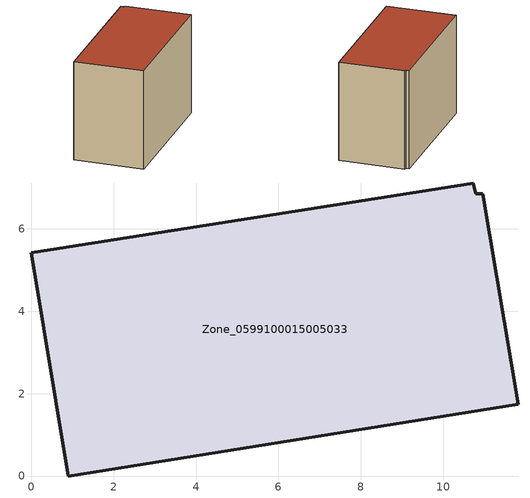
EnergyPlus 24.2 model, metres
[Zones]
Zone_0599100015005033
 floor ground (C_G): 10.96,6.86 11.82,1.74 0.9,0 0,5.42 10.73,7.12 10.78,6.85 z1.04
 wall outside (C_F): 0.9,0 11.82,1.74 10.96,6.86 10.78,6.85 10.73,7.12 0,5.42 0.9,0 z1.04:9
 roof outside (C_R): 11.82,1.74 10.96,6.86 10.78,6.85 10.73,7.12 0,5.42 0.9,0 z9
[BUILDING]
Pand.0599100015005033: North Axis=0; Terrain=City; Loads Convergence Tolerance Value=0.04; Temperature Convergence Tolerance Value=0.4; Solar Distribution=FullExterior; Maximum Number of Warmup Days=25; Minimum Number of Warmup Days=1
[Site:Location]
Rotterdam.The.Hague.AP_ZH_NLD Design_Conditions: Latitude=51.96; Longitude=4.45; Time Zone=1; Elevation=-4.5
[SITE:GROUNDTEMPERATURE:BUILDINGSURFACE]
18, 18, 18, 18, 18, 18, 18, 18, 18, 18, 18, 18
[MATERIAL] Thermal Absorptance=0.9; Solar Absorptance=0.7; Visible Absorptance=0.7
Name | Roughness | Thickness | Conductivity | Density | Specific Heat
G.TI.1975-1991 | MediumSmooth | 0.15 | 0.288461 | 540 | 1210
F.TI.1975-1991 | Rough | 0.3 | 0.230769 | 1920 | 840
R.TI.1975-1991 | MediumRough | 0.2 | 0.153846 | 1500 | 1000
[CONSTRUCTION]
C_G: G.TI.1975-1991
C_F: F.TI.1975-1991
C_R: R.TI.1975-1991
[ZONE]
Zone_0599100015005033: Type=1; Multiplier=1; Ceiling Height=Autocalculate; Volume=Autocalculate; Floor Area=autocalculate; Part of Total Floor Area=Yes
[ZONEINFILTRATION:DESIGNFLOWRATE]
Infil_Zone_0599100015005033: Zone or ZoneList or Space or SpaceList=Zone_0599100015005033; Schedule=AlwaysOn; Design Flow Rate Calculation Method=Flow/Area; Flow Rate per Floor Area=0.003; Constant Term Coefficient=1; Temperature Term Coefficient=0; Velocity Term Coefficient=0; Velocity Squared Term Coefficient=0
[HVACTEMPLATE:ZONE:IDEALLOADSAIRSYSTEM]
Zone_0599100015005033: Maximum Heating Supply Air Temperature=50; Minimum Cooling Supply Air Temperature=13; Maximum Heating Supply Air Humidity Ratio=0.0156; Minimum Cooling Supply Air Humidity Ratio=0.0077; Heating Limit=NoLimit; Cooling Limit=NoLimit; Dehumidification Control Type=ConstantSensibleHeatRatio; Cooling Sensible Heat Ratio=0.7; Dehumidification Setpoint=60; Humidification Control Type=None; Humidification Setpoint=30; Outdoor Air Method=None; Outdoor Air Flow Rate per Person=0.00944; Outdoor Air Flow Rate per Zone Floor Area=0; Outdoor Air Flow Rate per Zone=0; Demand Controlled Ventilation Type=None; Outdoor Air Economizer Type=NoEconomizer; Heat Recovery Type=None; Sensible Heat Recovery Effectiveness=0.7; Latent Heat Recovery Effectiveness=0.65
[ZONECONTROL:THERMOSTAT]
ThermostatControl_Zone_0599100015005033: Zone or ZoneList=Zone_0599100015005033; Control Type Schedule=DualSetpointControlType; Control 1=Thermostat_Zone_0599100015005033; Temperature Difference Between Cutout And Setpoint=0
[THERMOSTATSETPOINT:DUALSETPOINT]
Thermostat_Zone_0599100015005033: Heating Setpoint Temperature Schedule=HeatingSetpoint_Zone_0599100015005033; Cooling Setpoint Temperature Schedule=CoolingSetpoint_Zone_0599100015005033
[SCHEDULE:COMPACT]
HeatingSetpoint_Zone_0599100015005033: Through: 12/31, For: AllDays, Until: 24:00, 21
CoolingSetpoint_Zone_0599100015005033: Through: 12/31, For: AllDays, Until: 24:00, 24
DualSetpointControlType: Through: 12/31, For: AllDays, Until: 24:00, 4
AlwaysOn: Through: 12/31, For: AllDays, Until: 24:00, 1
